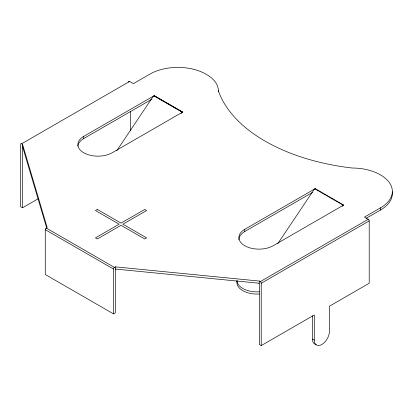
<?xml version="1.0" encoding="UTF-8"?>
<svg xmlns="http://www.w3.org/2000/svg" width="413" height="413" viewBox="0 0 413 413"><rect width="100%" height="100%" fill="white"/><g stroke="black" fill="none" stroke-linecap="round" stroke-linejoin="round"><path stroke-width="0.62" d="M116.791 150.678L152.516 97.375A4.342 2.504 -60 0 1 153.91 95.888A3.908 2.256 -60 0 1 154.204 95.687L182.644 112.078L154.204 95.687L83.751 136.362A20.092 11.6 0 0 0 83.751 152.769A20.092 11.6 0 0 0 112.166 152.769L182.618 112.093A3.908 2.256 -60 0 0 182.324 112.295A4.342 2.504 -60 0 0 181.591 112.956M277.789 243.66L313.508 190.357A4.342 2.504 -60 0 1 314.902 188.87A3.908 2.256 -60 0 1 315.222 188.653L343.642 205.06A3.908 2.256 -60 0 0 343.317 205.276A4.342 2.504 -60 0 0 342.243 206.335M38.177 198.767L22.545 207.791L20.65 206.701L20.65 144.359A1.316 0.759 60 0 1 21.595 143.812L129.574 81.469L133.363 83.658L149.465 74.361A39.514 22.813 0 0 1 206.299 74.361A39.514 22.813 0 0 1 218.353 90.767A170.729 98.568 0 0 0 352.165 168.019A39.514 22.813 0 0 1 380.579 174.983A40.185 23.2 0 0 1 380.579 207.791L380.579 209.98L366.145 218.317M77.892 146.15A20.092 11.6 0 0 1 83.751 138.551L151.984 99.156M115.836 268.909A1.316 0.759 -60 0 0 115.366 270.133L115.366 312.791L113.472 313.88L45.275 274.511L45.275 229.664A1.316 0.759 -60 0 1 46.225 228.028L47.17 227.48L22.545 144.359L21.595 143.812M113.472 313.88L113.472 269.039A1.316 0.759 -60 0 1 114.422 267.397L115.366 266.855L259.338 281.072L260.288 281.62A1.316 0.759 60 0 1 261.233 283.256L261.233 345.598L259.338 344.504L259.338 284.35A1.316 0.759 60 0 0 258.868 283.127M343.642 205.06L273.189 245.735A20.092 11.6 0 0 1 244.775 245.735A20.092 11.6 0 0 1 244.775 229.329L315.222 188.653M238.89 239.716A20.092 11.6 0 0 1 244.775 231.512L312.45 192.443M380.579 207.791L364.478 217.088L368.267 219.277A1.316 0.759 60 0 1 369.212 220.919L369.212 283.261L329.429 306.224L329.429 331.381A10.717 6.185 -60 0 1 321.856 344.509A10.717 6.185 -60 0 1 314.278 340.131L312.383 339.037L312.383 315.816M260.288 281.62L368.267 219.277M261.233 283.256L369.212 220.919M261.233 345.598L314.278 314.974L314.278 340.131M153.91 95.888L182.324 112.295M314.902 188.87L343.317 205.276M46.225 228.028L114.422 267.397M45.275 229.664L113.472 269.039M46.808 228.435L22.545 146.543L22.545 144.359M259.338 281.072L259.338 283.256L115.366 269.039L115.366 266.855M244.775 229.329L244.775 231.512M218.353 90.767L218.353 91.862M130.523 111.536L130.523 130.735M83.751 136.362L83.751 138.551M22.545 207.791L22.545 147.637A1.316 0.759 60 0 1 22.911 146.976M128.629 82.017A1.316 0.759 60 0 1 128.66 81.748M128.753 81.537A1.316 0.759 60 0 1 129.574 81.469M316.172 344.427A10.717 6.185 -60 0 1 312.383 339.037M392.226 191.756A40.185 23.2 0 0 1 380.579 209.98M181.245 113.353A4.342 2.504 -60 0 1 181.472 113.085M259.318 291.795A20.092 11.6 0 0 1 236.923 280.876M259.318 293.984A20.092 11.6 0 0 1 237.139 280.644M97.354 209.443L95.46 210.537L119.14 224.207L95.46 237.878L97.354 238.972L121.035 225.302L144.715 238.972L146.61 237.878L122.929 224.207L146.61 210.537L144.715 209.443L121.035 223.113L97.354 209.443"/></g></svg>
